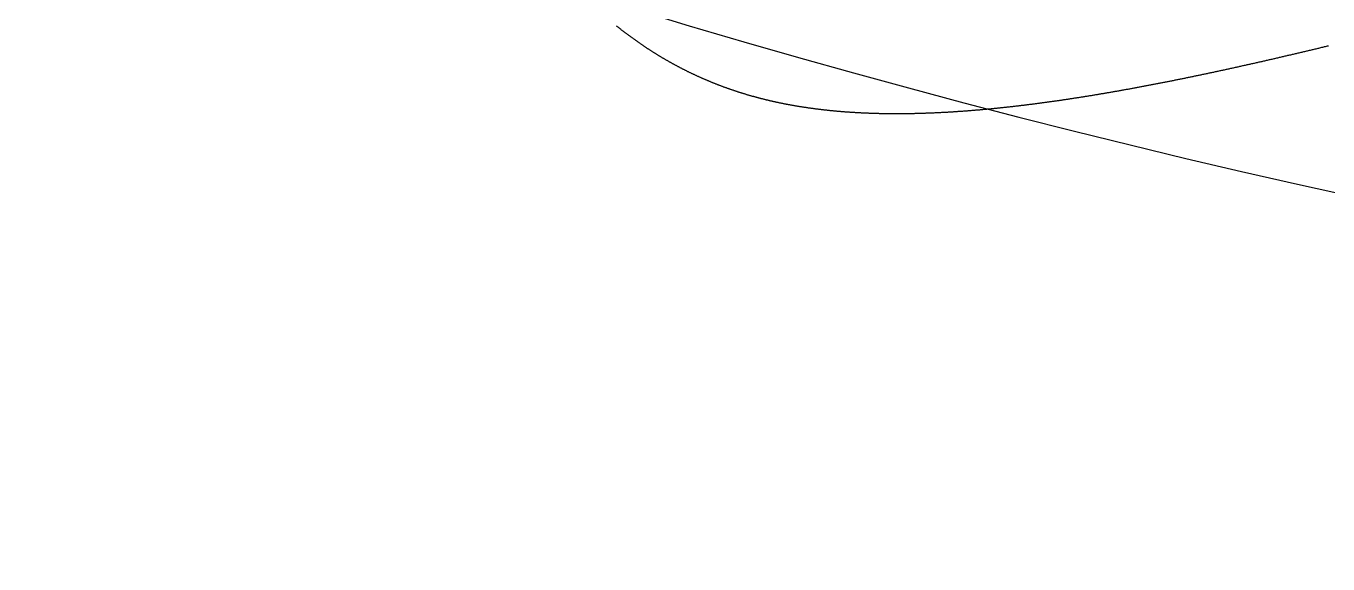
# Model space of a CAD drawing. Header units: millimetres. Extents: x 88 to 97873, y 32 to 55088.
# Drawn here: x 48775.466 to 48777.073, y 4950.647 to 4951.311 of the extents above; entities that cross this region are included whole.
import ezdxf

# ---------------------------------------------------------------- set-up
doc = ezdxf.new("R2010")
doc.units = ezdxf.units.MM
doc.header["$LTSCALE"] = 0.3

# ---------------------------------------------------------------- blocks, each defined once
blk = doc.blocks.new('FICHA_JACK5_FEMEA')
blk.add_lwpolyline([(101.065, -330.122), (101.048, -330.136), (101.031, -330.149), (101.014, -330.163), (100.997, -330.176), (100.98, -330.189), (100.963, -330.203), (100.947, -330.216), (100.93, -330.229), (100.913, -330.242), (100.896, -330.256), (100.879, -330.269), (100.862, -330.282), (100.845, -330.295), (100.828, -330.308), (100.811, -330.321), (100.794, -330.334), (100.777, -330.347), (100.76, -330.36), (100.743, -330.373), (100.726, -330.386), (100.709, -330.399), (100.691, -330.412), (100.674, -330.425), (100.657, -330.438), (100.64, -330.45), (100.623, -330.463), (100.606, -330.476), (100.588, -330.489), (100.571, -330.501), (100.554, -330.514), (100.537, -330.527), (100.52, -330.539), (100.502, -330.552), (100.485, -330.565), (100.468, -330.577), (100.45, -330.59), (100.433, -330.602), (100.416, -330.615), (100.398, -330.627), (100.381, -330.639), (100.364, -330.652), (100.346, -330.664), (100.329, -330.676), (100.311, -330.689), (100.294, -330.701), (100.276, -330.713), (100.259, -330.725), (100.241, -330.738), (100.224, -330.75), (100.206, -330.762), (100.189, -330.774), (100.171, -330.786), (100.154, -330.798), (100.136, -330.81), (100.118, -330.822), (100.101, -330.834), (100.083, -330.846), (100.066, -330.858), (100.048, -330.87), (100.03, -330.882), (100.012, -330.894), (99.995, -330.906), (99.977, -330.917), (99.959, -330.929), (99.942, -330.941), (99.924, -330.953), (99.906, -330.964), (99.888, -330.976), (99.87, -330.988), (99.852, -330.999), (99.835, -331.011), (99.817, -331.022), (99.799, -331.034), (99.781, -331.045), (99.763, -331.057), (99.745, -331.068), (99.727, -331.08), (99.709, -331.091), (99.691, -331.102), (99.673, -331.114), (99.655, -331.125), (99.637, -331.136), (99.619, -331.148), (99.601, -331.159), (99.583, -331.17), (99.565, -331.181), (99.547, -331.192), (99.528, -331.204), (99.51, -331.215), (99.492, -331.226), (99.474, -331.237), (99.456, -331.248), (99.438, -331.259), (99.419, -331.27), (99.401, -331.281), (99.383, -331.292), (99.365, -331.302), (99.346, -331.313), (99.328, -331.324), (99.31, -331.335), (99.291, -331.346), (99.273, -331.356), (99.254, -331.367), (99.236, -331.378), (99.218, -331.388), (99.199, -331.399), (99.181, -331.41), (99.162, -331.42), (99.144, -331.431), (99.125, -331.441), (99.107, -331.452), (99.088, -331.462), (99.07, -331.473), (99.051, -331.483), (99.032, -331.494), (99.014, -331.504), (98.995, -331.514), (98.976, -331.525), (98.958, -331.535), (98.939, -331.545), (98.92, -331.555), (98.902, -331.565), (98.883, -331.576), (98.864, -331.586), (98.845, -331.596), (98.827, -331.606), (98.808, -331.616), (98.789, -331.626), (98.77, -331.636), (98.751, -331.646), (98.732, -331.656), (98.713, -331.666), (98.695, -331.676), (98.676, -331.686), (98.657, -331.695), (98.638, -331.705), (98.619, -331.715), (98.6, -331.725), (98.581, -331.735), (98.562, -331.744), (98.543, -331.754), (98.523, -331.764), (98.504, -331.773), (98.485, -331.783), (98.466, -331.792), (98.447, -331.802), (98.428, -331.811), (98.409, -331.821), (98.389, -331.83), (98.37, -331.84), (98.351, -331.849), (98.332, -331.858), (98.312, -331.868), (98.293, -331.877), (98.274, -331.886), (98.254, -331.896), (98.235, -331.905), (98.216, -331.914), (98.196, -331.923), (98.177, -331.932), (98.157, -331.941), (98.138, -331.951), (98.118, -331.96), (98.099, -331.969), (98.079, -331.978), (98.06, -331.987), (98.04, -331.996), (98.021, -332.004), (98.001, -332.013), (97.981, -332.022), (97.962, -332.031), (97.942, -332.04), (97.922, -332.049), (97.903, -332.057), (97.883, -332.066), (97.863, -332.075), (97.844, -332.083), (97.824, -332.092), (97.804, -332.101), (97.784, -332.109), (97.764, -332.118), (97.744, -332.126), (97.725, -332.135), (97.705, -332.143), (97.685, -332.152), (97.665, -332.16), (97.645, -332.168), (97.625, -332.177), (97.605, -332.185), (97.585, -332.193), (97.565, -332.202), (97.545, -332.21), (97.525, -332.218), (97.505, -332.226), (97.485, -332.234), (97.464, -332.243), (97.444, -332.251), (97.424, -332.259), (97.404, -332.267), (97.384, -332.275), (97.364, -332.283), (97.343, -332.291), (97.323, -332.299), (97.303, -332.307), (97.282, -332.314), (97.262, -332.322), (97.242, -332.33), (97.221, -332.338), (97.201, -332.346), (97.181, -332.353), (97.16, -332.361), (97.14, -332.369), (97.119, -332.376), (97.099, -332.384), (97.078, -332.392), (97.058, -332.399), (97.037, -332.407), (97.016, -332.414), (96.996, -332.422), (96.975, -332.429), (96.955, -332.436), (96.934, -332.444), (96.913, -332.451), (96.892, -332.458), (96.872, -332.466), (96.851, -332.473), (96.83, -332.48), (96.809, -332.487), (96.789, -332.495), (96.768, -332.502), (96.747, -332.509), (96.726, -332.516), (96.705, -332.523), (96.684, -332.53), (96.663, -332.537), (96.642, -332.544), (96.621, -332.551), (96.6, -332.558), (96.579, -332.565), (96.558, -332.572), (96.537, -332.579), (96.516, -332.585), (96.495, -332.592), (96.474, -332.599), (96.453, -332.606), (96.431, -332.612), (96.41, -332.619), (96.389, -332.626), (96.368, -332.632), (96.346, -332.639), (96.325, -332.645), (96.304, -332.652), (96.282, -332.658), (96.261, -332.665), (96.24, -332.671), (96.218, -332.678), (96.197, -332.684), (96.175, -332.69), (96.154, -332.697), (96.132, -332.703), (96.111, -332.709), (96.089, -332.715), (96.068, -332.722), (96.046, -332.728), (96.025, -332.734), (96.003, -332.74), (95.981, -332.746), (95.96, -332.752), (95.938, -332.758), (95.916, -332.764), (95.895, -332.77), (95.873, -332.776), (95.851, -332.782), (95.829, -332.788), (95.807, -332.794), (95.785, -332.799), (95.764, -332.805), (95.742, -332.811), (95.72, -332.817), (95.698, -332.822), (95.676, -332.828), (95.654, -332.834), (95.632, -332.839), (95.61, -332.845), (95.588, -332.85), (95.566, -332.856), (95.544, -332.861), (95.521, -332.867), (95.499, -332.872), (95.477, -332.878), (95.455, -332.883), (95.433, -332.888), (95.41, -332.894), (95.388, -332.899), (95.366, -332.904), (95.343, -332.909), (95.321, -332.915), (95.299, -332.92), (95.276, -332.925), (95.254, -332.93), (95.232, -332.935), (95.209, -332.94), (95.187, -332.945), (95.164, -332.95), (95.142, -332.955), (95.119, -332.96), (95.096, -332.965), (95.074, -332.97), (95.051, -332.975), (95.028, -332.979), (95.006, -332.984), (94.983, -332.989), (94.96, -332.994), (94.938, -332.998), (94.915, -333.003), (94.892, -333.008), (94.869, -333.012), (94.846, -333.017), (94.824, -333.021), (94.801, -333.026), (94.778, -333.03), (94.755, -333.035), (94.732, -333.039), (94.709, -333.044), (94.686, -333.048), (94.663, -333.052), (94.64, -333.057), (94.617, -333.061), (94.594, -333.065), (94.57, -333.069), (94.547, -333.074), (94.524, -333.078), (94.501, -333.082), (94.478, -333.086), (94.454, -333.09), (94.431, -333.094), (94.408, -333.098), (94.385, -333.102), (94.361, -333.106), (94.338, -333.11), (94.315, -333.114), (94.291, -333.118), (94.268, -333.122), (94.244, -333.126), (94.221, -333.129), (94.197, -333.133), (94.174, -333.137), (94.15, -333.141), (94.127, -333.144), (94.103, -333.148), (94.079, -333.151), (94.056, -333.155), (94.032, -333.159), (94.008, -333.162), (93.985, -333.166), (93.961, -333.169), (93.937, -333.173), (93.913, -333.176), (93.89, -333.179), (93.866, -333.183), (93.842, -333.186), (93.818, -333.189), (93.794, -333.193), (93.77, -333.196), (93.746, -333.199), (93.722, -333.202), (93.698, -333.206), (93.674, -333.209), (93.65, -333.212), (93.626, -333.215), (93.602, -333.218), (93.578, -333.221), (93.554, -333.224), (93.53, -333.227), (93.506, -333.23), (93.482, -333.233), (93.457, -333.236), (93.433, -333.239), (93.409, -333.242), (93.385, -333.244), (93.36, -333.247), (93.336, -333.25), (93.312, -333.253), (93.287, -333.255), (93.263, -333.258), (93.239, -333.261), (93.214, -333.263), (93.19, -333.266), (93.165, -333.268), (93.141, -333.271), (93.116, -333.274), (93.092, -333.276), (93.067, -333.278), (93.042, -333.281), (93.018, -333.283), (92.993, -333.286), (92.968, -333.288), (92.944, -333.29), (92.919, -333.293), (92.894, -333.295), (92.87, -333.297), (92.845, -333.299), (92.82, -333.302), (92.795, -333.304), (92.77, -333.306), (92.746, -333.308), (92.721, -333.31), (92.696, -333.312), (92.671, -333.314), (92.646, -333.316), (92.621, -333.318), (92.596, -333.32), (92.571, -333.322), (92.546, -333.324), (92.521, -333.326), (92.496, -333.328), (92.471, -333.329), (92.446, -333.331), (92.42, -333.333), (92.395, -333.335), (92.37, -333.336), (92.345, -333.338), (92.32, -333.34), (92.294, -333.341), (92.269, -333.343), (92.244, -333.345), (92.218, -333.346), (92.193, -333.348), (92.168, -333.349), (92.142, -333.351), (92.117, -333.352), (92.091, -333.354), (92.066, -333.355), (92.041, -333.356), (92.015, -333.358), (91.99, -333.359), (91.964, -333.36), (91.938, -333.362), (91.913, -333.363), (91.887, -333.364), (91.862, -333.365), (91.836, -333.366), (91.81, -333.368), (91.785, -333.369), (91.759, -333.37), (91.733, -333.371), (91.707, -333.372), (91.682, -333.373), (91.656, -333.374), (91.63, -333.375), (91.604, -333.376), (91.578, -333.377), (91.552, -333.378), (91.526, -333.378), (91.501, -333.379), (91.475, -333.38), (91.449, -333.381), (91.423, -333.382), (91.397, -333.382), (91.371, -333.383), (91.345, -333.384), (91.318, -333.384), (91.292, -333.385), (91.266, -333.386), (91.24, -333.386), (91.214, -333.387), (91.188, -333.387), (91.162, -333.388), (91.135, -333.388), (91.109, -333.389), (91.083, -333.389), (91.057, -333.39), (91.03, -333.39), (91.004, -333.39), (90.978, -333.391), (90.951, -333.391), (90.925, -333.391), (90.898, -333.392), (90.872, -333.392), (90.845, -333.392), (90.819, -333.392), (90.792, -333.393), (90.766, -333.393), (90.739, -333.393), (90.713, -333.393), (90.686, -333.393), (90.66, -333.393), (90.633, -333.393), (90.606, -333.393), (90.58, -333.393), (90.553, -333.393), (90.526, -333.393), (90.5, -333.393), (90.473, -333.393), (90.446, -333.393), (90.419, -333.392), (90.392, -333.392), (90.366, -333.392), (90.339, -333.392), (90.312, -333.391), (90.285, -333.391), (90.258, -333.391), (90.231, -333.39), (90.204, -333.39), (90.177, -333.39), (90.15, -333.389), (90.123, -333.389), (90.096, -333.388), (90.069, -333.388), (90.042, -333.387), (90.015, -333.387), (89.988, -333.386), (89.961, -333.386), (89.933, -333.385), (89.906, -333.385), (89.879, -333.384), (89.852, -333.383), (89.825, -333.383), (89.797, -333.382), (89.77, -333.381), (89.743, -333.38), (89.715, -333.38), (89.688, -333.379), (89.661, -333.378), (89.633, -333.377), (89.606, -333.376), (89.578, -333.375), (89.551, -333.374), (89.523, -333.373), (89.496, -333.372), (89.468, -333.371), (89.441, -333.37), (89.413, -333.369), (89.386, -333.368), (89.358, -333.367), (89.331, -333.366), (89.303, -333.365), (89.275, -333.364), (89.248, -333.363), (89.22, -333.361), (89.192, -333.36), (89.164, -333.359), (89.137, -333.358), (89.109, -333.356), (89.081, -333.355), (89.053, -333.354), (89.025, -333.352), (88.998, -333.351), (88.97, -333.35), (88.942, -333.348), (88.914, -333.347), (88.886, -333.345), (88.858, -333.344), (88.83, -333.342), (88.802, -333.341), (88.774, -333.339), (88.746, -333.338), (88.718, -333.336), (88.69, -333.334), (88.662, -333.333), (88.634, -333.331), (88.606, -333.329), (88.577, -333.328), (88.549, -333.326), (88.521, -333.324), (88.493, -333.322), (88.465, -333.321), (88.436, -333.319), (88.408, -333.317), (88.38, -333.315), (88.352, -333.313), (88.323, -333.311), (88.295, -333.309), (88.266, -333.307), (88.238, -333.305), (88.21, -333.303), (88.181, -333.301), (88.153, -333.299), (88.124, -333.297), (88.096, -333.295), (88.067, -333.293), (88.039, -333.291), (88.01, -333.289), (87.982, -333.287), (87.953, -333.284), (87.925, -333.282), (87.896, -333.28), (87.867, -333.278), (87.839, -333.276), (87.81, -333.273), (87.781, -333.271), (87.752, -333.269), (87.724, -333.266), (87.695, -333.264), (87.666, -333.261), (87.637, -333.259), (87.609, -333.257), (87.58, -333.254), (87.551, -333.252), (87.522, -333.249), (87.493, -333.247), (87.464, -333.244), (87.435, -333.241), (87.406, -333.239), (87.377, -333.236), (87.348, -333.234), (87.319, -333.231), (87.29, -333.228), (87.261, -333.226), (87.232, -333.223), (87.203, -333.22), (87.174, -333.217), (87.145, -333.215), (87.116, -333.212), (87.087, -333.209), (87.058, -333.206), (87.028, -333.203), (86.999, -333.2), (86.97, -333.197), (86.941, -333.195), (86.911, -333.192), (86.882, -333.189), (86.853, -333.186), (86.823, -333.183), (86.794, -333.18), (86.765, -333.177), (86.735, -333.174), (86.706, -333.17), (86.676, -333.167), (86.647, -333.164), (86.618, -333.161), (86.588, -333.158), (86.559, -333.155), (86.529, -333.152), (86.5, -333.148), (86.47, -333.145), (86.44, -333.142), (86.411, -333.139), (86.381, -333.135), (86.352, -333.132), (86.322, -333.129), (86.292, -333.125), (86.263, -333.122), (86.233, -333.118), (86.203, -333.115), (86.173, -333.112), (86.144, -333.108), (86.114, -333.105), (86.084, -333.101), (86.054, -333.098), (86.025, -333.094), (85.995, -333.09), (85.965, -333.087), (85.935, -333.083), (85.905, -333.08), (85.875, -333.076), (85.845, -333.072), (85.815, -333.069), (85.785, -333.065), (85.755, -333.061), (85.725, -333.058), (85.695, -333.054), (85.665, -333.05), (85.635, -333.046), (85.605, -333.042), (85.575, -333.039), (85.545, -333.035), (85.515, -333.031), (85.484, -333.027), (85.454, -333.023), (85.424, -333.019), (85.394, -333.015), (85.364, -333.011), (85.333, -333.007), (85.303, -333.003), (85.273, -332.999), (85.243, -332.995), (85.212, -332.991), (85.182, -332.987), (85.152, -332.983), (85.121, -332.979), (85.091, -332.975), (85.06, -332.971), (85.03, -332.967), (85, -332.962), (84.969, -332.958), (84.939, -332.954), (84.908, -332.95), (84.878, -332.945), (84.847, -332.941), (84.817, -332.937), (84.786, -332.933), (84.755, -332.928), (84.725, -332.924), (84.694, -332.92), (84.663, -332.915), (84.633, -332.911), (84.602, -332.906), (84.571, -332.902), (84.541, -332.897), (84.51, -332.893), (84.479, -332.889), (84.449, -332.884), (84.418, -332.879), (84.387, -332.875), (84.356, -332.87), (84.325, -332.866), (84.294, -332.861), (84.264, -332.857), (84.233, -332.852), (84.202, -332.847), (84.171, -332.843), (84.14, -332.838), (84.109, -332.833), (84.078, -332.829), (84.047, -332.824), (84.016, -332.819), (83.985, -332.814), (83.954, -332.809), (83.923, -332.805), (83.892, -332.8), (83.861, -332.795), (83.83, -332.79), (83.799, -332.785), (83.767, -332.78), (83.736, -332.775), (83.705, -332.77), (83.674, -332.766), (83.643, -332.761), (83.611, -332.756), (83.58, -332.751), (83.549, -332.746), (83.518, -332.741), (83.486, -332.736), (83.455, -332.73), (83.424, -332.725), (83.392, -332.72), (83.361, -332.715), (83.33, -332.71), (83.298, -332.705), (83.267, -332.7), (83.235, -332.694), (83.204, -332.689), (83.172, -332.684), (83.141, -332.679), (83.109, -332.674), (83.078, -332.668), (83.046, -332.663), (83.015, -332.658), (82.983, -332.652), (82.952, -332.647), (82.92, -332.642), (82.888, -332.636), (82.857, -332.631), (82.825, -332.626), (82.793, -332.62), (82.762, -332.615), (82.73, -332.609), (82.698, -332.604), (82.667, -332.598), (82.635, -332.593), (82.603, -332.587), (82.571, -332.582), (82.54, -332.576), (82.508, -332.571), (82.476, -332.565), (82.444, -332.56), (82.412, -332.554), (82.38, -332.548), (82.348, -332.543), (82.316, -332.537), (82.284, -332.531), (82.253, -332.526), (82.221, -332.52), (82.189, -332.514), (82.157, -332.508), (82.125, -332.503), (82.093, -332.497), (82.06, -332.491), (82.028, -332.485), (81.996, -332.48), (81.964, -332.474), (81.932, -332.468), (81.9, -332.462), (81.868, -332.456), (81.836, -332.45), (81.804, -332.444), (81.771, -332.438), (81.739, -332.432), (81.707, -332.427), (81.675, -332.421), (81.642, -332.415), (81.61, -332.409), (81.578, -332.403), (81.545, -332.397), (81.513, -332.39), (81.481, -332.384), (81.448, -332.378), (81.416, -332.372), (81.384, -332.366), (81.351, -332.36), (81.319, -332.354), (81.286, -332.348), (81.254, -332.342), (81.222, -332.335), (81.189, -332.329), (81.157, -332.323), (81.124, -332.317), (81.091, -332.311), (81.059, -332.304), (81.026, -332.298), (80.994, -332.292), (80.961, -332.285), (80.929, -332.279), (80.896, -332.273), (80.863, -332.266), (80.831, -332.26), (80.798, -332.254), (80.765, -332.247), (80.733, -332.241), (80.7, -332.235), (80.667, -332.228), (80.634, -332.222), (80.602, -332.215), (80.569, -332.209), (80.536, -332.202), (80.503, -332.196), (80.47, -332.189), (80.438, -332.183), (80.405, -332.176), (80.372, -332.17), (80.339, -332.163), (80.306, -332.156), (80.273, -332.15), (80.24, -332.143), (80.207, -332.137), (80.174, -332.13), (80.141, -332.123), (80.108, -332.117), (80.075, -332.11), (80.042, -332.103), (80.009, -332.097), (79.976, -332.09), (79.943, -332.083), (79.91, -332.076), (79.877, -332.07), (79.844, -332.063), (79.811, -332.056), (79.777, -332.049), (79.744, -332.042), (79.711, -332.036), (79.678, -332.029), (79.645, -332.022), (79.611, -332.015), (79.578, -332.008), (79.545, -332.001), (79.512, -331.994), (79.478, -331.987), (79.445, -331.98), (79.412, -331.973), (79.378, -331.966), (79.345, -331.959), (79.312, -331.952), (79.278, -331.945), (79.245, -331.938), (79.211, -331.931), (79.178, -331.924), (79.145, -331.917), (79.111, -331.91), (79.078, -331.903), (79.044, -331.896), (79.011, -331.889), (78.977, -331.882), (78.944, -331.875), (78.91, -331.868), (78.876, -331.86), (78.843, -331.853), (78.809, -331.846), (78.776, -331.839), (78.742, -331.832), (78.708, -331.824), (78.675, -331.817), (78.641, -331.81), (78.607, -331.803), (78.574, -331.795), (78.54, -331.788), (78.506, -331.781), (78.473, -331.773), (78.439, -331.766), (78.405, -331.759), (78.371, -331.751), (78.338, -331.744), (78.304, -331.737), (78.27, -331.729), (78.236, -331.722), (78.202, -331.714), (78.168, -331.707), (78.134, -331.7), (78.101, -331.692), (78.067, -331.685), (78.033, -331.677), (77.999, -331.67), (77.965, -331.662), (77.931, -331.655), (77.897, -331.647), (77.863, -331.64), (77.829, -331.632), (77.795, -331.625), (77.761, -331.617), (77.727, -331.609), (77.693, -331.602), (77.659, -331.594), (77.624, -331.587), (77.59, -331.579), (77.556, -331.571), (77.522, -331.564), (77.488, -331.556), (77.454, -331.548), (77.42, -331.541), (77.385, -331.533), (77.351, -331.525), (77.317, -331.518), (77.283, -331.51), (77.248, -331.502), (77.214, -331.494), (77.18, -331.487), (77.146, -331.479), (77.111, -331.471), (77.077, -331.463), (77.043, -331.455), (77.008, -331.448), (76.974, -331.44), (76.94, -331.432), (76.905, -331.424), (76.871, -331.416), (76.836, -331.408), (76.802, -331.4), (76.767, -331.393), (76.733, -331.385), (76.699, -331.377), (76.664, -331.369), (76.63, -331.361), (76.595, -331.353), (76.56, -331.345), (76.526, -331.337), (76.491, -331.329), (76.457, -331.321), (76.422, -331.313), (76.388, -331.305), (76.353, -331.297), (76.318, -331.289), (76.284, -331.281), (76.249, -331.273), (76.214, -331.265), (76.18, -331.257), (76.145, -331.248), (76.11, -331.24), (76.076, -331.232), (76.041, -331.224), (76.006, -331.216), (75.971, -331.208), (75.937, -331.2), (75.902, -331.192), (75.867, -331.183), (75.832, -331.175), (75.797, -331.167), (75.762, -331.159), (75.728, -331.151), (75.693, -331.142), (75.658, -331.134), (75.623, -331.126), (75.588, -331.118), (75.553, -331.109), (75.518, -331.101), (75.483, -331.093), (75.448, -331.085), (75.413, -331.076), (75.378, -331.068), (75.343, -331.06), (75.308, -331.051), (75.273, -331.043), (75.238, -331.035), (75.203, -331.026), (75.168, -331.018), (75.133, -331.009), (75.098, -331.001), (75.063, -330.993), (75.028, -330.984), (74.993, -330.976), (74.957, -330.967), (74.922, -330.959), (74.887, -330.951), (74.852, -330.942), (74.817, -330.934), (74.781, -330.925), (74.746, -330.917), (74.711, -330.908), (74.676, -330.9), (74.641, -330.891), (74.605, -330.883), (74.57, -330.874), (74.535, -330.866)])
for radius in [559.6, 433.34, 344.369]:
    blk.add_circle((0, 0), radius)

msp = doc.modelspace()

# ---------------------------------------------------------------- block references
at = {"xscale": -0.03314492310661443, "yscale": 0.03314492310661443, "zscale": 0.03314492310661443}
msp.add_blockref('FICHA_JACK5_FEMEA', (48779.5444, 4962.2533), dxfattribs=at)

doc.saveas('drawing.dxf')
